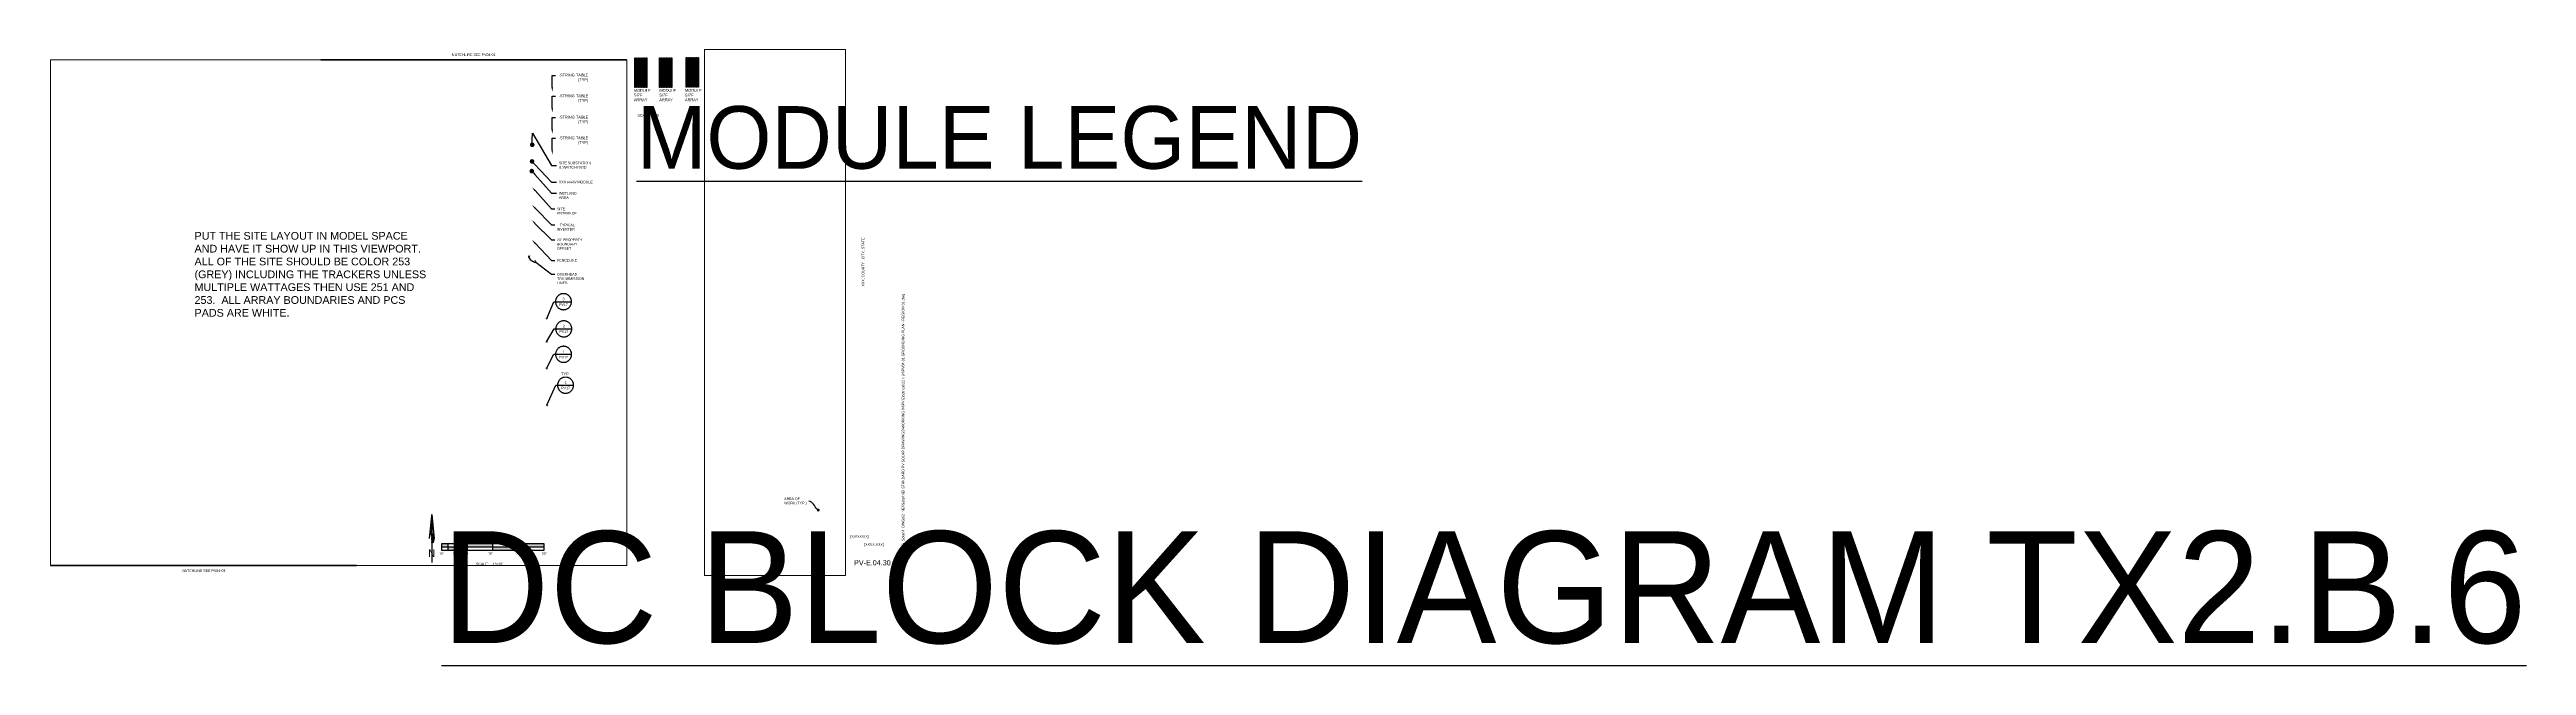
# Paper-space layout 'PV04-01 GROUNDING PLAN - REGION 01' of a CAD drawing. Header units: feet. Extents: x 0 to 96.5, y -3.5 to 20.5.
import ezdxf
from ezdxf import colors
from ezdxf.entities.mleader import LeaderData, LeaderLine
from ezdxf.enums import TextEntityAlignment as Align
from ezdxf.math import Vec2, Vec3

# ---------------------------------------------------------------- set-up
doc = ezdxf.new("R2018")
doc.units = ezdxf.units.FT
doc.header["$MEASUREMENT"] = 0
doc.set_wipeout_variables(frame=1)
doc.linetypes.add('PHANTOM', pattern=[0.5, 0.25, -0.05, 0.05, -0.05, 0.05, -0.05])
for name, color, linetype in [('G-ANNO-TEXT', 1, 'Continuous'), ('G-ANNO-TTBL', 1, 'Continuous'), ('G-MATC-LINE', 6, 'PHANTOM'), ('JINKO 535', 253, 'Continuous'), ('JINKO 540', 250, 'Continuous'), ('RISEN', 251, 'Continuous')]:
    doc.layers.add(name, color=color, linetype=linetype)
doc.layers.add('G-NPLT', color=67, linetype='Continuous', plot=False)
doc.layers.add('VP', color=31, linetype='Continuous', plot=False)
doc.styles.add('NEI-A', font='arial.ttf')
doc.styles.get("Standard").update_dxf_attribs({"font": 'arial.ttf'})

# ---------------------------------------------------------------- blocks, each defined once
blk = doc.blocks.new('_Dot')
at = {"color": 0, "linetype": 'ByBlock', "lineweight": -2}
blk.add_line((-0.5, 0), (-1, 0), dxfattribs=at)
at = {"color": 0, "linetype": 'ByBlock', "const_width": 0.5}
blk.add_lwpolyline([(-0.25, 0, 1), (0.25, 0, 1)], format="xyb", close=True, dxfattribs=at)
blk = doc.blocks.new('Equipment Callout Arrowhead')
at = {"color": 0}
blk.add_ellipse((0, 0), major_axis=(0.99, 0), ratio=0.28679, start_param=-0.799881, end_param=3.941473, dxfattribs=at)
blk = doc.blocks.new('NEI-DETAILCALLOUT')
at = {"transparency": 16777216}
blk.add_wipeout([(-0.312, -0.01), (-0.311, -0.029), (-0.309, -0.049), (-0.305, -0.068), (-0.3, -0.087), (-0.294, -0.106), (-0.287, -0.124), (-0.279, -0.142), (-0.269, -0.159), (-0.259, -0.176), (-0.247, -0.192), (-0.235, -0.207), (-0.221, -0.221), (-0.207, -0.235), (-0.192, -0.247), (-0.176, -0.259), (-0.159, -0.269), (-0.142, -0.279), (-0.124, -0.287), (-0.106, -0.294), (-0.087, -0.3), (-0.068, -0.305), (-0.049, -0.309), (-0.029, -0.311), (-0.01, -0.312), (0.01, -0.312), (0.029, -0.311), (0.049, -0.309), (0.068, -0.305), (0.087, -0.3), (0.106, -0.294), (0.124, -0.287), (0.142, -0.279), (0.159, -0.269), (0.176, -0.259), (0.192, -0.247), (0.207, -0.235), (0.221, -0.221), (0.235, -0.207), (0.247, -0.192), (0.259, -0.176), (0.269, -0.159), (0.279, -0.142), (0.287, -0.124), (0.294, -0.106), (0.3, -0.087), (0.305, -0.068), (0.309, -0.049), (0.311, -0.029), (0.312, -0.01), (0.312, 0.01), (0.311, 0.029), (0.309, 0.049), (0.305, 0.068), (0.3, 0.087), (0.294, 0.106), (0.287, 0.124), (0.279, 0.142), (0.269, 0.159), (0.259, 0.176), (0.247, 0.192), (0.235, 0.207), (0.221, 0.221), (0.207, 0.235), (0.192, 0.247), (0.176, 0.259), (0.159, 0.269), (0.142, 0.279), (0.124, 0.287), (0.106, 0.294), (0.087, 0.3), (0.068, 0.305), (0.049, 0.309), (0.029, 0.311), (0.01, 0.312), (-0.01, 0.312), (-0.029, 0.311), (-0.049, 0.309), (-0.068, 0.305), (-0.087, 0.3), (-0.106, 0.294), (-0.124, 0.287), (-0.142, 0.279), (-0.159, 0.269), (-0.176, 0.259), (-0.192, 0.247), (-0.207, 0.235), (-0.221, 0.221), (-0.235, 0.207), (-0.247, 0.192), (-0.259, 0.176), (-0.269, 0.159), (-0.279, 0.142), (-0.287, 0.124), (-0.294, 0.106), (-0.3, 0.087), (-0.305, 0.068), (-0.309, 0.049), (-0.311, 0.029), (-0.312, 0.01)], dxfattribs=at)
blk.add_line((-0.312, 0), (0.312, 0), dxfattribs=at)
at = {"transparency": 16777216, "flags": 128}
blk.add_lwpolyline([(-0.312, -0.01), (-0.311, -0.029), (-0.309, -0.049), (-0.305, -0.068), (-0.3, -0.087), (-0.294, -0.106), (-0.287, -0.124), (-0.279, -0.142), (-0.269, -0.159), (-0.259, -0.176), (-0.247, -0.192), (-0.235, -0.207), (-0.221, -0.221), (-0.207, -0.235), (-0.192, -0.247), (-0.176, -0.259), (-0.159, -0.269), (-0.142, -0.279), (-0.124, -0.287), (-0.106, -0.294), (-0.087, -0.3), (-0.068, -0.305), (-0.049, -0.309), (-0.029, -0.311), (-0.01, -0.312), (0.01, -0.312), (0.029, -0.311), (0.049, -0.309), (0.068, -0.305), (0.087, -0.3), (0.106, -0.294), (0.124, -0.287), (0.142, -0.279), (0.159, -0.269), (0.176, -0.259), (0.192, -0.247), (0.207, -0.235), (0.221, -0.221), (0.235, -0.207), (0.247, -0.192), (0.259, -0.176), (0.269, -0.159), (0.279, -0.142), (0.287, -0.124), (0.294, -0.106), (0.3, -0.087), (0.305, -0.068), (0.309, -0.049), (0.311, -0.029), (0.312, -0.01), (0.312, 0.01), (0.311, 0.029), (0.309, 0.049), (0.305, 0.068), (0.3, 0.087), (0.294, 0.106), (0.287, 0.124), (0.279, 0.142), (0.269, 0.159), (0.259, 0.176), (0.247, 0.192), (0.235, 0.207), (0.221, 0.221), (0.207, 0.235), (0.192, 0.247), (0.176, 0.259), (0.159, 0.269), (0.142, 0.279), (0.124, 0.287), (0.106, 0.294), (0.087, 0.3), (0.068, 0.305), (0.049, 0.309), (0.029, 0.311), (0.01, 0.312), (-0.01, 0.312), (-0.029, 0.311), (-0.049, 0.309), (-0.068, 0.305), (-0.087, 0.3), (-0.106, 0.294), (-0.124, 0.287), (-0.142, 0.279), (-0.159, 0.269), (-0.176, 0.259), (-0.192, 0.247), (-0.207, 0.235), (-0.221, 0.221), (-0.235, 0.207), (-0.247, 0.192), (-0.259, 0.176), (-0.269, 0.159), (-0.279, 0.142), (-0.287, 0.124), (-0.294, 0.106), (-0.3, 0.087), (-0.305, 0.068), (-0.309, 0.049), (-0.311, 0.029), (-0.312, 0.01)], close=True, dxfattribs=at)
at = {"transparency": 16777216, "style": 'NEI-A'}
blk.add_attdef('VIEWNUMBER', text='', height=0.1, dxfattribs=at).set_placement((0, 0.028), align=Align.BOTTOM_CENTER)
blk.add_attdef('SHEETNUMBER', text='', height=0.1, dxfattribs=at).set_placement((0, -0.062), align=Align.TOP_CENTER)
blk = doc.blocks.new('_DotSmall')
at = {"color": 0, "linetype": 'ByBlock', "const_width": 0.5}
blk.add_lwpolyline([(-0.0625, 0, 1), (0.0625, 0, 1)], format="xyb", close=True, dxfattribs=at)
blk = doc.blocks.new('1P87@52DEG F TR ID3 PVBlock')
blk.add_lwpolyline([(-7, 6), (0, 6), (0, -328), (-7, -328)], close=True)
blk = doc.blocks.new('TITLE NAME')
at = {"lineweight": 30, "flags": 104}
blk.add_attdef('TITLE_NAME', text='', height=0.2, dxfattribs=at).set_placement((-0.029, 0.213), align=Align.BOTTOM_LEFT)
at = {"style": 'NEI-A'}
for tag, p in [('SCALE:', (0, 0)), ('1"_=_', (0.561, 0.002))]:
    blk.add_attdef(tag, text='', height=0.1, dxfattribs=at).set_placement(p, align=Align.BOTTOM_LEFT)
blk = doc.blocks.new('TITLE NAME W_O SCALE')
at = {"lineweight": 30, "flags": 104}
blk.add_attdef('TITLE_NAME', text='', height=0.25, dxfattribs=at).set_placement((-0.029, 0.213), align=Align.BOTTOM_LEFT)
at = {"style": 'NEI-A'}
for tag, p in [('SCALE:', (0, 0)), ('1"_=_', (0.561, 0.002))]:
    blk.add_attdef(tag, text='', height=0.109, dxfattribs=at).set_placement(p, align=Align.BOTTOM_LEFT)
blk = doc.blocks.new('SUB_BLOCK-SCALE_1')
h = blk.add_hatch(color=256)
h.dxf.hatch_style = 1
h.paths.add_polyline_path([(-2, 0.125), (-2, 0), (-1.75, 0), (-1.75, 0.125)])
h.paths.add_polyline_path([(-1.75, 0), (-1.75, -0.125), (-1.5, -0.125), (-1.5, 0)])
h.paths.add_polyline_path([(-1.25, 0.125), (-1.5, 0.125), (-1.5, 0), (-1.25, 0)])
h.paths.add_polyline_path([(-1.25, 0), (-1.25, -0.125), (-1, -0.125), (-1, 0)])
h.paths.add_polyline_path([(0, 0), (0, 0.125), (-1, 0.125), (-1, 0)])
h.paths.add_polyline_path([(1, -0.125), (1, 0), (0, 0), (0, -0.125)])
h.paths.add_polyline_path([(1, 0.125), (1, 0), (2, 0), (2, 0.125)])
for p, q in [((-2, 0), (2, 0)), ((-1.75, 0.125), (-1.75, -0.125)), ((-1.5, 0.125), (-1.5, -0.125)), ((-1.25, 0.125), (-1.25, -0.125)), ((-1, 0.125), (-1, -0.125)), ((0, -0.125), (0, 0.125))]:
    blk.add_line(p, q)
at = {"color": 0, "linetype": 'ByBlock', "lineweight": -2}
blk.add_line((1, 0.125), (1, -0.125), dxfattribs=at)
blk.add_lwpolyline([(-2, 0.125), (-2, -0.125), (2, -0.125), (2, 0.125)], close=True, dxfattribs=at)
at = {"insert": (-0.655, -0.667), "char_height": 0.1, "width": 0.4822, "attachment_point": 4, "style": 'NEI-A'}
blk.add_mtext('\\pxql;SCALE:', dxfattribs=at)
at = {"linetype": 'ByBlock', "lineweight": -2, "style": 'NEI-A', "flags": 8}
for tag, p in [('#1', (-2, -0.257)), ('#2', (-1.5, -0.257)), ('#3', (-1, -0.257)), ('#4', (0, -0.257)), ('#5', (1, -0.257)), ('#6', (2, -0.257))]:
    blk.add_attdef(tag, text='', height=0.1, dxfattribs=at).set_placement(p, align=Align.MIDDLE_CENTER)
blk.add_attdef('SCALE', text='', height=0.1, dxfattribs=at).set_placement((0, -0.667), align=Align.MIDDLE_LEFT)
blk = doc.blocks.new('*U62')
ref = blk.add_blockref('SUB_BLOCK-SCALE_1', (0, 0))
ref.add_attrib('#1', "10'", dxfattribs={"linetype": 'ByBlock', "lineweight": -2, "height": 0.1, "style": 'NEI-A', "flags": 8}).set_placement((-2, -0.257), align=Align.MIDDLE)
ref.add_attrib('#2', "5'", dxfattribs={"linetype": 'ByBlock', "lineweight": -2, "height": 0.1, "style": 'NEI-A', "flags": 8}).set_placement((-1.5, -0.257), align=Align.MIDDLE)
ref.add_attrib('#3', '0', dxfattribs={"linetype": 'ByBlock', "lineweight": -2, "height": 0.1, "style": 'NEI-A', "flags": 8}).set_placement((-1, -0.257), align=Align.MIDDLE)
ref.add_attrib('#4', "10'", dxfattribs={"linetype": 'ByBlock', "lineweight": -2, "height": 0.1, "style": 'NEI-A', "flags": 8}).set_placement((-0.091, -0.257), align=Align.MIDDLE)
ref.add_attrib('#5', "20'", dxfattribs={"linetype": 'ByBlock', "lineweight": -2, "height": 0.1, "style": 'NEI-A', "flags": 8}).set_placement((1, -0.257), align=Align.MIDDLE)
ref.add_attrib('#6', "30'", dxfattribs={"linetype": 'ByBlock', "lineweight": -2, "height": 0.1, "style": 'NEI-A', "flags": 8}).set_placement((2, -0.257), align=Align.MIDDLE)
ref.add_attrib('SCALE', '1"=10\'', dxfattribs={"linetype": 'ByBlock', "lineweight": -2, "height": 0.1, "style": 'NEI-A', "flags": 8}).set_placement((0, -0.667), align=Align.MIDDLE_LEFT)
blk = doc.blocks.new('NORTH ARROW VERTICAL')
h = blk.add_hatch()
h.set_pattern_fill('ANSI31', color=0, scale=0.01, style=0)
h.paths.add_polyline_path([(-0.029, 0.337, -0.067391), (-0.022, 0.357, -0.104279), (-0.011, 0.371, -0.174286), (0, 0.375), (0, 0.625)])
h.paths.add_polyline_path([(0.031, 0.312), (0.029, 0.337, 0.067391), (0.022, 0.357, 0.104279), (0.011, 0.371, 0.174286), (0, 0.375), (0, 0.25, 0.174286), (0.011, 0.254, 0.104279), (0.022, 0.268, 0.065115), (0.029, 0.287, 0.051264)])
at = {"color": 0}
for p, q in [((0, 0.625), (-0.031, 0.312)), ((0, 0.625), (0.031, 0.312)), ((0, 0.625), (0, 0.375)), ((0, 0.375), (0, 0.25)), ((0, 0.25), (0, 0))]:
    blk.add_line(p, q, dxfattribs=at)
for points in [[(0, 0.375, 0.174286), (-0.011, 0.371, 0.104279), (-0.022, 0.357, 0.065115), (-0.029, 0.338, 0.051264), (-0.031, 0.312, 0.051264)], [(0.031, 0.312, 0.051264), (0.029, 0.338, 0.065115), (0.022, 0.357, 0.104279), (0.011, 0.371, 0.174286), (0, 0.375, 0.174286)], [(0, 0.25, 0.174286), (0.011, 0.254, 0.104279), (0.022, 0.268, 0.065115), (0.029, 0.287, 0.051264), (0.031, 0.312, 0.051264)]]:
    blk.add_lwpolyline(points, format="xyb", dxfattribs=at)
at = {"color": 0, "style": 'NEI-A', "width": 0.85}
blk.add_text('N', height=0.1, dxfattribs=at).set_placement((0, 0.122), align=Align.MIDDLE)

psp = doc.layouts.new('PV04-01 GROUNDING PLAN - REGION 01')

# ---------------------------------------------------------------- linework, layer by layer
at = {"layer": 'G-ANNO-TEXT', "const_width": 0.0025}
for points in [[(22.777, 20.186), (23.264, 20.186), (23.264, 19.022), (22.777, 19.022)], [(23.75, 20.188), (24.236, 20.188), (24.236, 19.024), (23.75, 19.024)], [(24.781, 20.203), (25.268, 20.203), (25.268, 19.039), (24.781, 19.039)]]:
    psp.add_lwpolyline(points, close=True, dxfattribs=at)
at = {"layer": 'G-MATC-LINE', "const_width": 0.0625}
psp.add_lwpolyline([(22.474, 20.105), (10.535, 20.105)], dxfattribs=at)

# ---------------------------------------------------------------- block references
at = {"layer": 'G-ANNO-TEXT'}
ref = psp.add_blockref('TITLE NAME', (22.888, 17.788), dxfattribs=at)
lines = psp.add_mtext('{\\LMODULE LEGEND}', dxfattribs={"layer": '0', "insert": (22.859, 18.301), "char_height": 2.43986, "attachment_point": 1})
ref.add_attrib('TITLE_NAME', '', (22.859, 18.301)).embed_mtext(lines)
ref.add_attrib('SCALE:', 'SCALE:', dxfattribs={"layer": '0', "height": 0.1, "style": 'NEI-A'}).set_placement((22.888, 17.853), align=Align.BOTTOM_LEFT)
ref.add_attrib('1"_=_', 'NTS', dxfattribs={"layer": '0', "height": 0.1, "style": 'NEI-A'}).set_placement((23.45, 17.853), align=Align.BOTTOM_LEFT)
at = {"layer": 'JINKO 535', "xscale": 0.003472222222222222, "yscale": 0.003472222222222222, "zscale": 0.003472222222222222}
for p in [(23.779, 20.165), (23.844, 20.165), (23.909, 20.165), (23.973, 20.165), (24.038, 20.165), (24.103, 20.165), (24.168, 20.165), (24.233, 20.165)]:
    psp.add_blockref('1P87@52DEG F TR ID3 PVBlock', p, dxfattribs=at)
at = {"layer": 'JINKO 540', "xscale": 0.003472222222222222, "yscale": 0.003472222222222222, "zscale": 0.003472222222222222}
for p in [(24.811, 20.18), (24.876, 20.18), (24.94, 20.18), (25.005, 20.18), (25.07, 20.18), (25.135, 20.18), (25.2, 20.18), (25.264, 20.18)]:
    psp.add_blockref('1P87@52DEG F TR ID3 PVBlock', p, dxfattribs=at)
at = {"layer": 'RISEN', "xscale": 0.003472222222222222, "yscale": 0.003472222222222222, "zscale": 0.003472222222222222}
for p in [(22.807, 20.163), (22.871, 20.163), (22.936, 20.163), (23.001, 20.163), (23.066, 20.163), (23.13, 20.163), (23.195, 20.163), (23.26, 20.163)]:
    psp.add_blockref('1P87@52DEG F TR ID3 PVBlock', p, dxfattribs=at)

# ---------------------------------------------------------------- texts
at = {"layer": 'G-ANNO-TEXT', "insert": (16.505, 20.305), "char_height": 0.1, "attachment_point": 5, "style": 'NEI-A'}
psp.add_mtext_dynamic_manual_height_columns('MATCHLINE SEE PV04-01', width=3.13854, gutter_width=0.547, heights=[0], dxfattribs=at)
at = {"layer": 'G-ANNO-TEXT', "char_height": 0.1094, "width": 0.68412, "attachment_point": 4, "style": 'NEI-A'}
for insert in [(22.75, 18.731), (23.743, 18.731), (24.743, 18.731)]:
    psp.add_mtext('MODULE SIZE   ARRAY', dxfattribs=dict(at, insert=insert))
at = {"layer": 'G-ANNO-TTBL', "style": 'NEI-A'}
psp.add_text('XXX, COUNTY , CITY, STATE', height=0.1, rotation=90, dxfattribs=at).set_placement((31.693, 12.225), align=Align.MIDDLE)
for s, width, insert, char_height, attachment_point in [('[XX/XX/XX]', 0.85482, (31.191, 1.517), 0.1, 4), ('[XXXX.XXX]', 0.85482, (32.111, 1.205), 0.1, 5), ('PV-E.04.30', 1.7218, (32.05, 0.507), 0.2, 5)]:
    psp.add_mtext_dynamic_manual_height_columns(s, width=width, gutter_width=0.5, heights=[0], dxfattribs=dict(at, insert=insert, char_height=char_height, attachment_point=attachment_point))
at = {"layer": 'G-NPLT', "insert": (5.622, 13.397), "char_height": 0.3, "width": 9.17023, "attachment_point": 1, "style": 'NEI-A'}
psp.add_mtext('PUT THE SITE LAYOUT IN MODEL SPACE AND HAVE IT SHOW UP IN THIS VIEWPORT. ALL OF THE SITE SHOULD BE COLOR 253 (GREY) INCLUDING THE TRACKERS UNLESS MULTIPLE WATTAGES THEN USE 251 AND 253.  ALL ARRAY BOUNDARIES AND PCS PADS ARE WHITE. ', dxfattribs=at)
psp.add_mtext('PUT THE SITE LAYOUT IN MODEL SPACE AND HAVE IT SHOW UP IN THIS VIEWPORT. ALL OF THE SITE SHOULD BE COLOR 253 (GREY) INCLUDING THE TRACKERS UNLESS MULTIPLE WATTAGES THEN USE 251 AND 253.  ALL ARRAY BOUNDARIES AND PCS PADS ARE WHITE. ', dxfattribs=at)
at = {"layer": 'G-NPLT', "insert": (33.196, 0.005), "char_height": 0.1, "width": 13.97168, "attachment_point": 1, "rotation": 90, "style": 'NEI-A'}
psp.add_mtext('H:\\\\Ops_Std_Dev\\\\PS_Solar\\\\4_DWGs\\\\2_NEI\\\\Solar\\\\NEI STANDARD PV SOLAR DRAWINGS\\\\WORKING IN\\\\PV Electrical\\\\22 x 34\\\\PV04-01 GROUNDING PLAN - REGION 01.dwg', dxfattribs=at)

# ---------------------------------------------------------------- leaders
at = {"layer": 'G-ANNO-TEXT'}
ml = psp.add_multileader_mtext('Standard', dxfattribs=at)
ml.set_content("\\pxsm1,ql;20' PROPERTY BOUNDARY\\POFFSET", color=256, style='NEI-A')
ml.set_leader_properties()
ml.build(insert=Vec2(0, 0))
ml.multileader.update_dxf_attribs({"dogleg_length": 0.125, "arrow_head_size": 0.18})
ctx = ml.context
ctx.base_point, ctx.char_height, ctx.arrow_head_size, ctx.landing_gap_size, ctx.plane_origin = Vec3(19.665, 13.089), 0.1, 0.18, 0.09, Vec3(15.522, 21.505)
notes = []
notes.append((ctx, [(1, (1, 1, 0), (19.54, 13.089), (1, 0), 0.125, [(1, [(18.768, 13.861)], 0, [])])]))
ctx.mtext.insert, ctx.mtext.width, ctx.mtext.flow_direction = Vec3(19.755, 13.14), 1.08226, 5
ml = psp.add_multileader_mtext('Standard', dxfattribs=at)
ml.set_content('\\pxsm1;TYPICAL INVERTER', color=256, style='NEI-A')
ml.set_leader_properties()
ml.build(insert=Vec2(0, 0))
ml.multileader.update_dxf_attribs({"dogleg_length": 0.125, "arrow_head_size": 0.18})
ctx = ml.context
ctx.base_point, ctx.char_height, ctx.arrow_head_size, ctx.landing_gap_size, ctx.plane_origin = Vec3(19.665, 13.669), 0.1, 0.18, 0.09, Vec3(22.91, 21.936)
ctx.text_align_type = 2
notes.append((ctx, [(0, (1, 1, 0), (19.54, 13.669), (1, 0), 0.125, [(1, [(18.773, 14.456)], 0, [])])]))
ctx.mtext.insert, ctx.mtext.width, ctx.mtext.alignment, ctx.mtext.flow_direction = Vec3(20.446, 13.719), 0.86607, 3, 5
ml = psp.add_multileader_mtext('Standard', dxfattribs=at)
ml.set_content('\\pxsm1;FENCELINE', color=256, style='NEI-A')
ml.set_leader_properties()
ml.build(insert=Vec2(0, 0))
ml.multileader.update_dxf_attribs({"dogleg_length": 0.125, "arrow_head_size": 0.18})
ctx = ml.context
ctx.base_point, ctx.char_height, ctx.arrow_head_size, ctx.landing_gap_size, ctx.plane_origin = Vec3(19.666, 12.29), 0.1, 0.18, 0.09, Vec3(17.064, 19.721)
notes.append((ctx, [(1, (1, 1, 0), (19.541, 12.29), (1, 0), 0.125, [(1, [(18.773, 13.092)], 0, [])])]))
ctx.mtext.insert, ctx.mtext.width, ctx.mtext.flow_direction = Vec3(19.756, 12.341), 0.86607, 5
ml = psp.add_multileader_mtext('Standard', dxfattribs=at)
ml.set_content('OVERHEAD TRANSMISSION LINES', color=256, style='NEI-A')
ml.set_leader_properties()
ml.set_arrow_properties(name='Equipment Callout Arrowhead')
ml.build(insert=Vec2(0, 0))
ml.multileader.update_dxf_attribs({"dogleg_length": 0.125, "arrow_head_size": 0.18})
ctx = ml.context
ctx.base_point, ctx.char_height, ctx.arrow_head_size, ctx.landing_gap_size, ctx.plane_origin = Vec3(19.665, 11.747), 0.1, 0.18, 0.09, Vec3(17.474, 10.506)
notes.append((ctx, [(0, (1, 1, 0), (19.54, 11.747), (1, 0), 0.125, [(0, [(18.781, 12.337)], 0, [])])]))
ctx.mtext.insert, ctx.mtext.width, ctx.mtext.flow_direction = Vec3(19.755, 11.798), 0.89473, 5
ml = psp.add_multileader_block('Standard', dxfattribs=at)
ml.set_content('NEI-DETAILCALLOUT', color=256)
ml.set_attribute('VIEWNUMBER', '3', width=0)
ml.set_attribute('SHEETNUMBER', 'PV17', width=0)
ml.set_leader_properties(color=256, linetype='ByLayer', lineweight=-1)
ml.set_arrow_properties(name='DOTSMALL')
ml.build(insert=Vec2(0, 0))
ml.multileader.update_dxf_attribs({"text_right_attachment_type": 6, "dogleg_length": 0.0625, "arrow_head_size": 0.125})
ctx = ml.context
ctx.base_point, ctx.char_height, ctx.arrow_head_size, ctx.landing_gap_size, ctx.plane_origin = Vec3(19.694, 10.681), 0.1, 0.125, 0.09, Vec3(21.477, 9.882)
ctx.right_attachment = 6
notes.append((ctx, [(0, (1, 1, 0), (19.632, 10.681), (1, 0), 0.0625, [(0, [(19.353, 10.028)], 0, [])])]))
ctx.block.insert = Vec3(20.007, 10.681)
ml = psp.add_multileader_block('Standard', dxfattribs=at)
ml.set_content('NEI-DETAILCALLOUT', color=256)
ml.set_attribute('VIEWNUMBER', '2', width=0)
ml.set_attribute('SHEETNUMBER', 'PV17', width=0)
ml.set_leader_properties(color=256, linetype='ByLayer', lineweight=-1)
ml.set_arrow_properties(name='DOTSMALL')
ml.build(insert=Vec2(0, 0))
ml.multileader.update_dxf_attribs({"text_right_attachment_type": 6, "dogleg_length": 0.0625, "arrow_head_size": 0.125})
ctx = ml.context
ctx.base_point, ctx.char_height, ctx.arrow_head_size, ctx.landing_gap_size, ctx.plane_origin = Vec3(19.705, 9.622), 0.1, 0.125, 0.09, Vec3(20.888, 8.272)
ctx.right_attachment = 6
notes.append((ctx, [(0, (1, 1, 0), (19.643, 9.622), (1, 0), 0.0625, [(0, [(19.347, 9.118)], 0, [])])]))
ctx.block.insert = Vec3(20.018, 9.622)
ml = psp.add_multileader_block('Standard', dxfattribs=at)
ml.set_content('NEI-DETAILCALLOUT', color=256)
ml.set_attribute('VIEWNUMBER', '1', width=0)
ml.set_attribute('SHEETNUMBER', 'PV17', width=0)
ml.set_leader_properties(color=256, linetype='ByLayer', lineweight=-1)
ml.set_arrow_properties(name='DOTSMALL')
ml.build(insert=Vec2(0, 0))
ml.multileader.update_dxf_attribs({"text_right_attachment_type": 6, "dogleg_length": 0.0625, "arrow_head_size": 0.125})
ctx = ml.context
ctx.base_point, ctx.char_height, ctx.arrow_head_size, ctx.landing_gap_size, ctx.plane_origin = Vec3(19.698, 8.63), 0.1, 0.125, 0.09, Vec3(20.455, 7.024)
ctx.right_attachment = 6
notes.append((ctx, [(0, (1, 1, 0), (19.635, 8.63), (1, 0), 0.0625, [(0, [(19.347, 8.078)], 0, [])])]))
ctx.block.insert = Vec3(20.01, 8.63)
ml = psp.add_multileader_block('Standard', dxfattribs=at)
ml.set_content('NEI-DETAILCALLOUT', color=256)
ml.set_attribute('VIEWNUMBER', '1', width=0)
ml.set_attribute('SHEETNUMBER', 'PV17', width=0)
ml.set_leader_properties(color=256, linetype='ByLayer', lineweight=-1)
ml.set_arrow_properties(name='DOTSMALL')
ml.build(insert=Vec2(0, 0))
ml.multileader.update_dxf_attribs({"text_right_attachment_type": 6, "dogleg_length": 0.0625, "arrow_head_size": 0.125})
ctx = ml.context
ctx.base_point, ctx.char_height, ctx.arrow_head_size, ctx.landing_gap_size, ctx.plane_origin = Vec3(19.776, 7.427), 0.1, 0.125, 0.09, Vec3(18.784, 5.838)
ctx.right_attachment = 6
notes.append((ctx, [(0, (1, 1, 0), (19.713, 7.427), (1, 0), 0.0625, [(0, [(19.359, 6.647)], 0, [])])]))
ctx.block.insert = Vec3(20.088, 7.427)
ml = psp.add_multileader_mtext('Standard', dxfattribs=at)
ml.set_content('AREA OF WORK (TYP.)', color=256, style='NEI-A')
ml.set_leader_properties()
ml.set_arrow_properties(name='DOT')
ml.build(insert=Vec2(0, 0))
ml.multileader.update_dxf_attribs({"leader_type": 2, "text_right_attachment_type": 2, "dogleg_length": 0.1, "arrow_head_size": 0.05})
ctx = ml.context
ctx.base_point, ctx.char_height, ctx.arrow_head_size, ctx.landing_gap_size, ctx.plane_origin = Vec3(28.522, 2.988), 0.10005, 0.05, 0.09, Vec3(22.139, 1.637)
ctx.right_attachment = 2
notes.append((ctx, [(1, (1, 1, 0), (29.672, 2.903), (-1, 0), 0.1, [(1, [(29.935, 2.561)], 0, [])])]))
ctx.mtext.insert, ctx.mtext.width, ctx.mtext.flow_direction = Vec3(28.612, 3.052), 0.97803, 5
ctx.mtext.has_bg_fill, ctx.mtext.bg_color, ctx.mtext.bg_scale_factor, ctx.mtext.bg_transparency, ctx.mtext.use_window_bg_color = 1, -1027028792, 1.5, 0, 1
for ctx, leaders in notes:
    for number, flags, end, landing, length, lines in leaders:
        leader = LeaderData()
        leader.index, (leader.has_last_leader_line, leader.has_dogleg_vector, leader.attachment_direction) = number, flags
        leader.last_leader_point, leader.dogleg_vector, leader.dogleg_length = Vec3(end), Vec3(landing), length
        for number, points, colour, breaks in lines:
            line = LeaderLine()
            line.index, line.vertices, line.color, line.breaks = number, Vec3.list(points), colors.encode_raw_color(colour), breaks
            leader.lines.append(line)
        ctx.leaders.append(leader)

# ---------------------------------------------------------------- next in the draw order: linework, layer by layer
at = {"layer": 'G-ANNO-TEXT', "const_width": 0.0483, "flags": 128}
psp.add_lwpolyline([(29.905, 2.562, 1), (29.972, 2.562, 1)], format="xyb", close=True, dxfattribs=at)

# ---------------------------------------------------------------- next in the draw order: leaders
at = {"layer": 'G-ANNO-TEXT'}
ml = psp.add_multileader_mtext('Standard', dxfattribs=at)
ml.set_content('WETLAND AREA', color=256, style='NEI-A')
ml.set_leader_properties()
ml.set_arrow_properties(name='DOT')
ml.build(insert=Vec2(0, 0))
ml.multileader.update_dxf_attribs({"dogleg_length": 0.2, "arrow_head_size": 0.18})
ctx = ml.context
ctx.base_point, ctx.char_height, ctx.arrow_head_size, ctx.landing_gap_size, ctx.plane_origin = Vec3(19.74, 14.905), 0.1, 0.18, 0.09, Vec3(-19.602, -41.204)
notes = []
notes.append((ctx, [(0, (1, 1, 0), (19.54, 14.905), (1, 0), 0.2, [(0, [(18.771, 15.77)], 0, [])])]))
ctx.mtext.insert, ctx.mtext.width, ctx.mtext.flow_direction = Vec3(19.83, 14.955), 0.45573, 5
ctx.mtext.has_bg_fill, ctx.mtext.bg_color, ctx.mtext.bg_scale_factor, ctx.mtext.bg_transparency, ctx.mtext.use_window_bg_color = 1, -1027028792, 1.5, 0, 1
ml = psp.add_multileader_mtext('Standard', dxfattribs=at)
ml.set_content('TYP', color=256, style='NEI-A')
ml.set_leader_properties()
ml.build(insert=Vec2(0, 0))
ml.multileader.update_dxf_attribs({"dogleg_length": 0.2, "arrow_head_size": 0.18})
ctx = ml.context
ctx.base_point, ctx.char_height, ctx.arrow_head_size, ctx.landing_gap_size, ctx.plane_origin = Vec3(19.832, 7.869), 0.1094, 0.18, 0.09, Vec3(-17.892, -49.137)
ctx.text_align_type = 2
notes.append((ctx, [(0, (0, 0, 0), (0, 0), (1, 0), 1, [])]))
ctx.mtext.insert, ctx.mtext.width, ctx.mtext.alignment, ctx.mtext.flow_direction = Vec3(20.209, 7.923), 0.29168, 3, 5
ctx.mtext.has_bg_fill, ctx.mtext.bg_color, ctx.mtext.bg_scale_factor, ctx.mtext.bg_transparency, ctx.mtext.use_window_bg_color = 1, -1027028792, 1.5, 0, 1
for ctx, leaders in notes:
    for number, flags, end, landing, length, lines in leaders:
        leader = LeaderData()
        leader.index, (leader.has_last_leader_line, leader.has_dogleg_vector, leader.attachment_direction) = number, flags
        leader.last_leader_point, leader.dogleg_vector, leader.dogleg_length = Vec3(end), Vec3(landing), length
        for number, points, colour, breaks in lines:
            line = LeaderLine()
            line.index, line.vertices, line.color, line.breaks = number, Vec3.list(points), colors.encode_raw_color(colour), breaks
            leader.lines.append(line)
        ctx.leaders.append(leader)

# ---------------------------------------------------------------- next in the draw order: viewports
at = {"layer": 'VP'}
psp.add_viewport(center=(28.255, 10.255), size=(5.5, 20.5), view_center_point=(46.375, 6.424), view_height=20.5, dxfattribs=at)

# ---------------------------------------------------------------- next in the draw order: linework, layer by layer
at = {"layer": 'G-MATC-LINE', "const_width": 0.0625}
psp.add_lwpolyline([(11.939, 0.4), (0, 0.4)], dxfattribs=at)

# ---------------------------------------------------------------- next in the draw order: block references
at = {"layer": 'G-ANNO-TEXT', "xscale": 3, "yscale": 3, "zscale": 3}
psp.add_blockref('NORTH ARROW VERTICAL', (14.867, 0.517), dxfattribs=at)
at = {"layer": 'G-ANNO-TEXT'}
psp.add_blockref('*U62', (17.25, 1.125), dxfattribs=at)
ref = psp.add_blockref('TITLE NAME W_O SCALE', (14.341, 2.022), dxfattribs=at)
lines = psp.add_mtext('{\\LDC BLOCK DIAGRAM TX2.B.6}', dxfattribs={"layer": '0', "insert": (15.251, 1.737), "char_height": 4.35822, "attachment_point": 1})
ref.add_attrib('TITLE_NAME', '', (15.251, 1.737)).embed_mtext(lines)

# ---------------------------------------------------------------- next in the draw order: texts
at = {"layer": 'G-ANNO-TEXT', "insert": (5.97, 0.2), "char_height": 0.1, "attachment_point": 5, "style": 'NEI-A'}
psp.add_mtext_dynamic_manual_height_columns('MATCHLINE SEE PV04-03', width=3.13854, gutter_width=0.547, heights=[0], dxfattribs=at)

# ---------------------------------------------------------------- next in the draw order: leaders
at = {"layer": 'G-ANNO-TEXT'}
ml = psp.add_multileader_mtext('Standard', dxfattribs=at)
ml.set_content('XXX ###W MODULE', color=256, style='NEI-A')
ml.set_leader_properties()
ml.set_arrow_properties(name='DOT')
ml.build(insert=Vec2(0, 0))
ml.multileader.update_dxf_attribs({"text_left_attachment_type": 2, "text_right_attachment_type": 3, "dogleg_length": 0.2, "arrow_head_size": 0.18})
ctx = ml.context
ctx.base_point, ctx.char_height, ctx.arrow_head_size, ctx.landing_gap_size, ctx.plane_origin = Vec3(19.74, 15.34), 0.1, 0.18, 0.09, Vec3(23.769, 15.645)
ctx.left_attachment, ctx.right_attachment = 2, 3
notes = []
notes.append((ctx, [(1, (1, 1, 0), (19.54, 15.34), (1, 0), 0.2, [(3, [(18.781, 16.145)], 0, [])])]))
ctx.mtext.insert, ctx.mtext.width, ctx.mtext.flow_direction = Vec3(19.83, 15.392), 1.58098, 5
ctx.mtext.has_bg_fill, ctx.mtext.bg_color, ctx.mtext.bg_scale_factor, ctx.mtext.bg_transparency, ctx.mtext.use_window_bg_color = 1, -1027028792, 1.5, 0, 1
for ctx, leaders in notes:
    for number, flags, end, landing, length, lines in leaders:
        leader = LeaderData()
        leader.index, (leader.has_last_leader_line, leader.has_dogleg_vector, leader.attachment_direction) = number, flags
        leader.last_leader_point, leader.dogleg_vector, leader.dogleg_length = Vec3(end), Vec3(landing), length
        for number, points, colour, breaks in lines:
            line = LeaderLine()
            line.index, line.vertices, line.color, line.breaks = number, Vec3.list(points), colors.encode_raw_color(colour), breaks
            leader.lines.append(line)
        ctx.leaders.append(leader)

# ---------------------------------------------------------------- next in the draw order: leaders
ml = psp.add_multileader_mtext('Standard', dxfattribs=at)
ml.set_content('\\pxsm1;SITE SUBSTATION \\P& SWITCHYARD', color=256, style='NEI-A')
ml.set_leader_properties()
ml.set_arrow_properties(name='DOT')
ml.build(insert=Vec2(0, 0))
ml.multileader.update_dxf_attribs({"text_left_attachment_type": 2, "text_right_attachment_type": 2, "dogleg_length": 0.2, "arrow_head_size": 0.18})
ctx = ml.context
ctx.base_point, ctx.char_height, ctx.arrow_head_size, ctx.landing_gap_size, ctx.plane_origin = Vec3(19.74, 15.984), 0.1, 0.18, 0.09, Vec3(11.529, 24.302)
ctx.left_attachment, ctx.right_attachment = 2, 2
notes = []
notes.append((ctx, [(1, (1, 1, 0), (19.54, 15.984), (1, 0), 0.2, [(0, [(18.788, 16.795), (18.793, 17.242)], 0, [])])]))
ctx.mtext.insert, ctx.mtext.width, ctx.mtext.flow_direction = Vec3(19.83, 16.136), 1.34796, 5
ctx.mtext.has_bg_fill, ctx.mtext.bg_color, ctx.mtext.bg_scale_factor, ctx.mtext.bg_transparency, ctx.mtext.use_window_bg_color = 1, -1027028792, 1.5, 0, 1
ml = psp.add_multileader_mtext('Standard', dxfattribs=at)
ml.set_content('SITE\\PENTRANCE', color=256, style='NEI-A')
ml.set_leader_properties()
ml.build(insert=Vec2(0, 0))
ml.multileader.update_dxf_attribs({"dogleg_length": 0.125, "arrow_head_size": 0.18})
ctx = ml.context
ctx.base_point, ctx.char_height, ctx.arrow_head_size, ctx.landing_gap_size, ctx.plane_origin = Vec3(19.665, 14.295), 0.1, 0.18, 0.09, Vec3(-16.298, -40.542)
notes.append((ctx, [(0, (1, 1, 0), (19.54, 14.295), (1, 0), 0.125, [(3, [(18.778, 15.145)], 0, [])])]))
ctx.mtext.insert, ctx.mtext.width, ctx.mtext.flow_direction = Vec3(19.755, 14.346), 0.8654, 5
for ctx, leaders in notes:
    for number, flags, end, landing, length, lines in leaders:
        leader = LeaderData()
        leader.index, (leader.has_last_leader_line, leader.has_dogleg_vector, leader.attachment_direction) = number, flags
        leader.last_leader_point, leader.dogleg_vector, leader.dogleg_length = Vec3(end), Vec3(landing), length
        for number, points, colour, breaks in lines:
            line = LeaderLine()
            line.index, line.vertices, line.color, line.breaks = number, Vec3.list(points), colors.encode_raw_color(colour), breaks
            leader.lines.append(line)
        ctx.leaders.append(leader)

# ---------------------------------------------------------------- next in the draw order: viewports
at = {"layer": 'VP'}
psp.add_viewport(center=(11.237, 10.253), size=(22.474, 19.70499), view_center_point=(2408384.183, 1599257.131), view_height=41244.21963, status=3, dxfattribs=at)

# ---------------------------------------------------------------- next in the draw order: leaders
at = {"layer": 'G-ANNO-TEXT'}
ml = psp.add_multileader_mtext('Standard', dxfattribs=at)
ml.set_content('\\pxqr;\xa0-STRING TABLE\\P(TYP) ', color=256, style='NEI-A')
ml.set_leader_properties()
ml.build(insert=Vec2(0, 0))
ml.multileader.update_dxf_attribs({"dogleg_length": 0.125, "arrow_head_size": 0.18})
ctx = ml.context
ctx.base_point, ctx.char_height, ctx.arrow_head_size, ctx.landing_gap_size, ctx.plane_origin = Vec3(19.694, 19.496), 0.1094, 0.18, 0.09, Vec3(24.832, 19.615)
ctx.text_align_type = 2
notes = []
notes.append((ctx, [(1, (1, 1, 0), (19.569, 19.496), (1, 0), 0.125, [(0, [(19.569, 18.852)], 0, [])])]))
ctx.mtext.insert, ctx.mtext.width, ctx.mtext.defined_height, ctx.mtext.alignment, ctx.mtext.flow_direction = Vec3(20.973, 19.567), 1.42086, 0.506, 3, 5
ctx.mtext.has_bg_fill, ctx.mtext.bg_color, ctx.mtext.bg_scale_factor, ctx.mtext.bg_transparency, ctx.mtext.use_window_bg_color = 1, -1027028792, 1.5, 0, 1
for ctx, leaders in notes:
    for number, flags, end, landing, length, lines in leaders:
        leader = LeaderData()
        leader.index, (leader.has_last_leader_line, leader.has_dogleg_vector, leader.attachment_direction) = number, flags
        leader.last_leader_point, leader.dogleg_vector, leader.dogleg_length = Vec3(end), Vec3(landing), length
        for number, points, colour, breaks in lines:
            line = LeaderLine()
            line.index, line.vertices, line.color, line.breaks = number, Vec3.list(points), colors.encode_raw_color(colour), breaks
            leader.lines.append(line)
        ctx.leaders.append(leader)

# ---------------------------------------------------------------- next in the draw order: leaders
ml = psp.add_multileader_mtext('Standard', dxfattribs=at)
ml.set_content('\\pxqr;\xa0-STRING TABLE\\P(TYP) ', color=256, style='NEI-A')
ml.set_leader_properties()
ml.build(insert=Vec2(0, 0))
ml.multileader.update_dxf_attribs({"dogleg_length": 0.125, "arrow_head_size": 0.18})
ctx = ml.context
ctx.base_point, ctx.char_height, ctx.arrow_head_size, ctx.landing_gap_size, ctx.plane_origin = Vec3(19.694, 18.689), 0.1094, 0.18, 0.09, Vec3(24.832, 18.807)
ctx.text_align_type = 2
notes = []
notes.append((ctx, [(1, (1, 1, 0), (19.569, 18.689), (1, 0), 0.125, [(0, [(19.569, 18.044)], 0, [])])]))
ctx.mtext.insert, ctx.mtext.width, ctx.mtext.defined_height, ctx.mtext.alignment, ctx.mtext.flow_direction = Vec3(20.973, 18.759), 1.42086, 0.506, 3, 5
ctx.mtext.has_bg_fill, ctx.mtext.bg_color, ctx.mtext.bg_scale_factor, ctx.mtext.bg_transparency, ctx.mtext.use_window_bg_color = 1, -1027028792, 1.5, 0, 1
for ctx, leaders in notes:
    for number, flags, end, landing, length, lines in leaders:
        leader = LeaderData()
        leader.index, (leader.has_last_leader_line, leader.has_dogleg_vector, leader.attachment_direction) = number, flags
        leader.last_leader_point, leader.dogleg_vector, leader.dogleg_length = Vec3(end), Vec3(landing), length
        for number, points, colour, breaks in lines:
            line = LeaderLine()
            line.index, line.vertices, line.color, line.breaks = number, Vec3.list(points), colors.encode_raw_color(colour), breaks
            leader.lines.append(line)
        ctx.leaders.append(leader)

# ---------------------------------------------------------------- next in the draw order: leaders
ml = psp.add_multileader_mtext('Standard', dxfattribs=at)
ml.set_content('\\pxqr;\xa0-STRING TABLE\\P(TYP) ', color=256, style='NEI-A')
ml.set_leader_properties()
ml.build(insert=Vec2(0, 0))
ml.multileader.update_dxf_attribs({"dogleg_length": 0.125, "arrow_head_size": 0.18})
ctx = ml.context
ctx.base_point, ctx.char_height, ctx.arrow_head_size, ctx.landing_gap_size, ctx.plane_origin = Vec3(19.694, 17.856), 0.1094, 0.18, 0.09, Vec3(24.832, 17.974)
ctx.text_align_type = 2
notes = []
notes.append((ctx, [(1, (1, 1, 0), (19.569, 17.856), (1, 0), 0.125, [(0, [(19.569, 17.211)], 0, [])])]))
ctx.mtext.insert, ctx.mtext.width, ctx.mtext.defined_height, ctx.mtext.alignment, ctx.mtext.flow_direction = Vec3(20.973, 17.926), 1.42086, 0.506, 3, 5
ctx.mtext.has_bg_fill, ctx.mtext.bg_color, ctx.mtext.bg_scale_factor, ctx.mtext.bg_transparency, ctx.mtext.use_window_bg_color = 1, -1027028792, 1.5, 0, 1
for ctx, leaders in notes:
    for number, flags, end, landing, length, lines in leaders:
        leader = LeaderData()
        leader.index, (leader.has_last_leader_line, leader.has_dogleg_vector, leader.attachment_direction) = number, flags
        leader.last_leader_point, leader.dogleg_vector, leader.dogleg_length = Vec3(end), Vec3(landing), length
        for number, points, colour, breaks in lines:
            line = LeaderLine()
            line.index, line.vertices, line.color, line.breaks = number, Vec3.list(points), colors.encode_raw_color(colour), breaks
            leader.lines.append(line)
        ctx.leaders.append(leader)

# ---------------------------------------------------------------- next in the draw order: leaders
ml = psp.add_multileader_mtext('Standard', dxfattribs=at)
ml.set_content('\\pxqr;\xa0-STRING TABLE\\P(TYP) ', color=256, style='NEI-A')
ml.set_leader_properties()
ml.build(insert=Vec2(0, 0))
ml.multileader.update_dxf_attribs({"dogleg_length": 0.125, "arrow_head_size": 0.18})
ctx = ml.context
ctx.base_point, ctx.char_height, ctx.arrow_head_size, ctx.landing_gap_size, ctx.plane_origin = Vec3(19.694, 17.048), 0.1094, 0.18, 0.09, Vec3(24.832, 17.167)
ctx.text_align_type = 2
notes = []
notes.append((ctx, [(1, (1, 1, 0), (19.569, 17.048), (1, 0), 0.125, [(0, [(19.569, 16.404)], 0, [])])]))
ctx.mtext.insert, ctx.mtext.width, ctx.mtext.defined_height, ctx.mtext.alignment, ctx.mtext.flow_direction = Vec3(20.973, 17.119), 1.42086, 0.506, 3, 5
ctx.mtext.has_bg_fill, ctx.mtext.bg_color, ctx.mtext.bg_scale_factor, ctx.mtext.bg_transparency, ctx.mtext.use_window_bg_color = 1, -1027028792, 1.5, 0, 1
for ctx, leaders in notes:
    for number, flags, end, landing, length, lines in leaders:
        leader = LeaderData()
        leader.index, (leader.has_last_leader_line, leader.has_dogleg_vector, leader.attachment_direction) = number, flags
        leader.last_leader_point, leader.dogleg_vector, leader.dogleg_length = Vec3(end), Vec3(landing), length
        for number, points, colour, breaks in lines:
            line = LeaderLine()
            line.index, line.vertices, line.color, line.breaks = number, Vec3.list(points), colors.encode_raw_color(colour), breaks
            leader.lines.append(line)
        ctx.leaders.append(leader)

doc.saveas('drawing.dxf')
